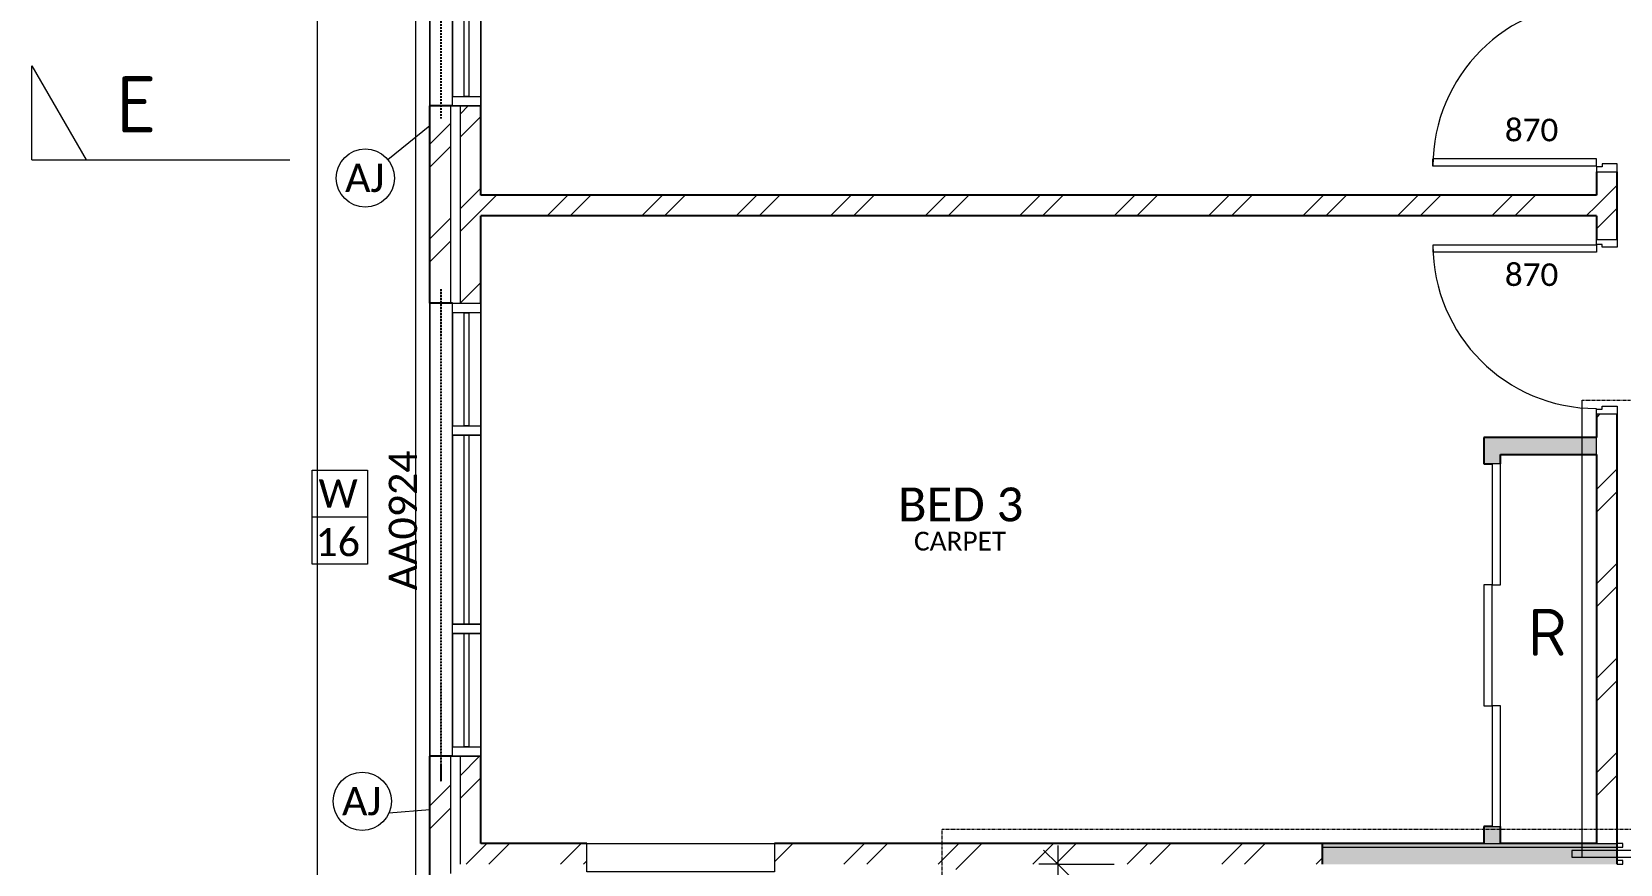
# Model space of a CAD drawing. Header units: millimetres. Extents: x 20072 to 46909, y 1130 to 33990.
# Drawn here: x 25855 to 34312, y 18109 to 22539 of the extents above; entities that cross this region are included whole.
import ezdxf

# ---------------------------------------------------------------- set-up
doc = ezdxf.new("R2010")
doc.units = ezdxf.units.MM
for name, pattern in [('Dash 2_5mm', [5, 2.5, -2.5]), ('Dash Dot 3_8_', [15.875, 9.525, -3.175, 0, -3.175]), ('Overhead', [3.96875, 2.38125, -1.5875])]:
    doc.linetypes.add(name, pattern=pattern)
for name, color, linetype, lineweight in [('A-ANNO-DIMS', 211, 'Continuous', 9), ('A-ANNO-DIMS-100', 211, 'Continuous', 9), ('A-AREA-IDEN', 2, 'Continuous', 9), ('A-DETL', 90, 'Continuous', 9), ('A-DETL-THIN', 151, 'Continuous', 9), ('A-DOOR', 31, 'Continuous', 9), ('A-DOOR-FRAM', 31, 'Continuous', 18), ('A-DOOR-IDEN', 31, 'Continuous', 9), ('A-DOOR-OPNG', 31, 'Continuous', 9), ('A-FLOR-OVHD', 1, 'Overhead', 9), ('A-GLAZ', 151, 'Continuous', 9), ('A-GLAZ-IDEN', 152, 'Continuous', 9), ('A-WALL', 113, 'Continuous', 9), ('A-WALL-PATT', 111, 'Continuous', 25), ('G-ANNO-SYMB', 111, 'Continuous', 9), ('G-ANNO-TEXT', 231, 'Continuous', 9), ('I-WALL', 2, 'Continuous', 9)]:
    doc.layers.add(name, color=color, linetype=linetype, lineweight=lineweight)
doc.styles.add('Calibri Light', font='calibril.ttf', dxfattribs={"height": 100})
doc.styles.add('Calibri_1', font='calibri.ttf', dxfattribs={"height": 150})
doc.styles.add('Calibri_2', font='calibri.ttf', dxfattribs={"height": 180})
doc.styles.add('Calibri_3', font='calibri.ttf', dxfattribs={"height": 120})
doc.styles.add('ISOCPEUR_1', font='ISOCPEUR.ttf', dxfattribs={"height": 250})
doc.styles.add('ISOCPEUR_2', font='ISOCPEUR.ttf', dxfattribs={"height": 300})
doc.dimstyles.new('1_5mm_Calibri_PINK_1', dxfattribs={"dimscale": 304.8, "dimtxt": 176.602264, "dimasz": 0.492126, "dimexe": 0.328084, "dimexo": 0.0625, "dimgap": 0, "dimtad": 1, "dimdec": 0, "dimzin": 0, "dimdsep": 46, "dimtxsty": 'Calibri_1', "dimblk1": 'OBLIQUE', "dimblk2": 'OBLIQUE', "dimsah": 1, "dimcen": 0.09, "dimdle": 0.328084, "dimazin": 0, "dimtfac": 1, "dimtdec": 4, "dimtix": 1, "dimtmove": 2, "dimatfit": 3, "dimfxl": 0.984252, "dimfxlon": 1, "dimtvp": 1, "dimtolj": 1, "dimtzin": 0, "dimarcsym": 2})
pattern_1 = [(45, (0, 0), (-251.4472, 251.4472), []), (45, (0, 381), (-251.4472, 251.4472), [])]

# ---------------------------------------------------------------- blocks, each defined once
blk = doc.blocks.new('Cavity slider - 1470CSD-2600546-2_ MID GROUND FLOOR')
at = {"layer": 'A-DOOR'}
for p, q in [((315, 3.9), (-1095, 3.9)), ((-1095, 3.9), (-1095, -31.1)), ((-855, -68.6), (-855, 41.4)), ((315, -31.1), (315, 3.9)), ((-1095, -31.1), (315, -31.1))]:
    blk.add_line(p, q, dxfattribs=at)
at = {"layer": 'A-DOOR', "lineweight": 18}
blk.add_line((615, -68.6), (575, -68.6), dxfattribs=at)
at = {"layer": 'A-DOOR-FRAM'}
for p, q in [((-825, 41.4), (-855, 41.4)), ((-855, 41.4), (-855, 21.4)), ((-855, 21.4), (-825, 21.4)), ((-825, 21.4), (-825, 41.4)), ((615, 41.4), (575, 41.4)), ((575, 41.4), (575, -68.6)), ((615, -68.6), (615, 41.4)), ((-825, -48.6), (-855, -48.6)), ((-855, -48.6), (-855, -68.6)), ((-855, -68.6), (-825, -68.6)), ((-825, -68.6), (-825, -48.6)), ((575, -68.6), (615, -68.6))]:
    blk.add_line(p, q, dxfattribs=at)
blk = doc.blocks.new('3 panel robe door _stretchable_ - 2400-2341026-2_ MID GROUND FLOOR')
at = {"layer": 'A-DOOR', "lineweight": 18}
for p, q in [((-329.9, 45), (-973.2, 45)), ((-973.2, 45), (-973.2, 0)), ((-973.2, 0), (-329.9, 0)), ((-329.9, 0), (-329.9, 45)), ((313.5, 0), (-329.9, 0)), ((-329.9, 0), (-329.9, -45)), ((956.8, 45), (313.5, 45)), ((313.5, 45), (313.5, 0)), ((313.5, -45), (313.5, 0)), ((313.5, 0), (956.8, 0)), ((956.8, 0), (956.8, 45)), ((-329.9, -45), (313.5, -45))]:
    blk.add_line(p, q, dxfattribs=at)
blk = doc.blocks.new('Single - Timber Frame  - 870x2400-2599487-2_ MID GROUND FLOOR')
at = {"layer": 'A-DOOR'}
for p, q in [((435, 925), (397, 925)), ((397, 55), (397, 925)), ((435, 55), (435, 925)), ((435, 55), (397, 55))]:
    blk.add_line(p, q, dxfattribs=at)
at = {"layer": 'A-DOOR-FRAM'}
for p, q in [((-465, 55), (-438, 55)), ((-465, -55), (-465, 55)), ((-438, 55), (-438, 25)), ((-438, 25), (-423, 25)), ((-423, 25), (-423, -55)), ((423, 25), (438, 25)), ((423, -55), (423, 25)), ((438, 55), (465, 55)), ((438, 25), (438, 55)), ((465, 55), (465, -55)), ((-423, -55), (-465, -55)), ((465, -55), (423, -55))]:
    blk.add_line(p, q, dxfattribs=at)
at = {"layer": 'A-DOOR-OPNG'}
blk.add_arc((435, 55), 870, 90, 180, dxfattribs=at)
blk = doc.blocks.new('Single - Timber Frame  - 870x2400-2599501-2_ MID GROUND FLOOR')
at = {"layer": 'A-DOOR'}
for p, q in [((397, -55), (397, -925)), ((435, -55), (397, -55)), ((435, -55), (435, -925)), ((435, -925), (397, -925))]:
    blk.add_line(p, q, dxfattribs=at)
at = {"layer": 'A-DOOR-FRAM'}
for p, q in [((-423, 55), (-465, 55)), ((-465, 55), (-465, -55)), ((-423, -25), (-423, 55)), ((465, 55), (423, 55)), ((423, 55), (423, -25)), ((465, -55), (465, 55)), ((-465, -55), (-438, -55)), ((-438, -55), (-438, -25)), ((-438, -25), (-423, -25)), ((423, -25), (438, -25)), ((438, -25), (438, -55)), ((438, -55), (465, -55))]:
    blk.add_line(p, q, dxfattribs=at)
at = {"layer": 'A-DOOR-OPNG'}
blk.add_arc((435, -55), 870, 180, 270, dxfattribs=at)
blk = doc.blocks.new('F_AA 0606 - 1509_1 PANEL_ - AA1410 SP-2099797-2_ MID GROUND FLOOR')
at = {"layer": 'A-GLAZ'}
for p, q in [((-500, 15), (500, 15)), ((-500, -135), (-500, 15)), ((500, 15), (500, -135)), ((500, -135), (-500, -135))]:
    blk.add_line(p, q, dxfattribs=at)
blk = doc.blocks.new('AS_AA 0622 - 1527_3 PANEL HORIZONTAL_ - AA0924-2012006-2_ MID GROUND FLOOR')
at = {"layer": 'A-DETL-THIN'}
for p, q in [((-1085, -135), (-1085, 135)), ((-1085, -135), (-1085, 135)), ((-1085, 135), (1325, 135)), ((1325, 135), (-1085, 135)), ((-1085, 135), (-1035, 135)), ((-1085, -15), (-1085, 135)), ((-1085, -15), (-1085, 135)), ((-1085, 135), (1325, 135)), ((-1035, 135), (-1035, -15)), ((-1035, 135), (-1035, -15)), ((-432.5, 135), (-1035, 135)), ((-432.5, 135), (-382.5, 135)), ((-432.5, -15), (-432.5, 135)), ((-432.5, -15), (-432.5, 135)), ((-382.5, 135), (-382.5, -15)), ((-382.5, -15), (-382.5, 135)), ((622.5, 135), (-382.5, 135)), ((622.5, 135), (672.5, 135)), ((622.5, -15), (622.5, 135)), ((622.5, 135), (622.5, -15)), ((672.5, 135), (672.5, -15)), ((672.5, -15), (672.5, 135)), ((1275, 135), (672.5, 135)), ((1275, 135), (1325, 135)), ((1275, -15), (1275, 135)), ((1275, -15), (1275, 135)), ((1325, -135), (1325, 135)), ((1325, -135), (1325, 135)), ((1325, 135), (1325, -15)), ((1325, -15), (1325, 135)), ((-1035, 72.5), (-432.5, 72.5)), ((-1035, 47.5), (-1035, 72.5)), ((-1035, 47.5), (-1035, 72.5)), ((-1035, 72.5), (-432.5, 72.5)), ((-432.5, 47.5), (-1035, 47.5)), ((-432.5, 47.5), (-1035, 47.5)), ((-432.5, 72.5), (-432.5, 47.5)), ((-432.5, 47.5), (-432.5, 72.5)), ((-382.5, 72.5), (622.5, 72.5)), ((-382.5, 47.5), (-382.5, 72.5)), ((-382.5, 47.5), (-382.5, 72.5)), ((-382.5, 72.5), (622.5, 72.5)), ((622.5, 47.5), (-382.5, 47.5)), ((622.5, 47.5), (-382.5, 47.5)), ((622.5, 72.5), (622.5, 47.5)), ((622.5, 72.5), (622.5, 47.5)), ((672.5, 72.5), (1275, 72.5)), ((672.5, 47.5), (672.5, 72.5)), ((672.5, 72.5), (672.5, 47.5)), ((672.5, 72.5), (1275, 72.5)), ((1275, 47.5), (672.5, 47.5)), ((1275, 47.5), (672.5, 47.5)), ((1275, 72.5), (1275, 47.5)), ((1275, 47.5), (1275, 72.5)), ((-1035, -15), (-1085, -15)), ((1325, -15), (-1085, -15)), ((-1035, -15), (-432.5, -15)), ((-382.5, -15), (-432.5, -15)), ((-382.5, -15), (622.5, -15)), ((672.5, -15), (622.5, -15)), ((672.5, -15), (1275, -15)), ((1325, -15), (1275, -15)), ((1325, -135), (-1085, -135)), ((-1085, -135), (1325, -135))]:
    blk.add_line(p, q, dxfattribs=at)
blk = doc.blocks.new('Window Tag_CB left_BRICK_ - Window Tag_CB left 2-2134460-2_ MID GROUND FLOOR')
at = {"layer": 'A-GLAZ-IDEN'}
for p, q in [((-1.371, 2.651), (1.576, 2.651)), ((-1.371, -2.349), (-1.371, 2.651)), ((1.576, 2.651), (1.576, -2.349)), ((1.576, 0.151), (-1.371, 0.151)), ((1.576, -2.349), (-1.371, -2.349))]:
    blk.add_line(p, q, dxfattribs=at)
blk = doc.blocks.new('Section - Atria Section Head - Head-1417895-2_ MID GROUND FLOOR')
at = {"layer": 'G-ANNO-SYMB'}
for p, q in [((-12, 5), (-9.113, 0)), ((-12, 0), (-12, 5)), ((-12, 0), (0, 0))]:
    blk.add_line(p, q, dxfattribs=at)
blk = doc.blocks.new('DIMBLOCK134-2_ MID GROUND FLOOR')
at = {"layer": 'A-ANNO-DIMS-100'}
for p, q in [((31317.7, 18109.5), (31242.7, 18184.5)), ((31317.7, 18209.5), (31317.7, 15479.5)), ((31317.7, 18109.5), (31217.7, 18109.5)), ((31317.7, 18109.5), (31392.7, 18034.5)), ((31317.7, 18109.5), (31617.7, 18109.5)), ((31317.7, 15579.5), (31242.7, 15654.5)), ((31317.7, 15579.5), (31217.7, 15579.5)), ((31317.7, 15579.5), (31392.7, 15504.5)), ((31317.7, 15579.5), (31617.7, 15579.5))]:
    blk.add_line(p, q, dxfattribs=at)
at = {"layer": 'A-ANNO-DIMS-100', "color": 0, "insert": (31109.8, 16483.4), "char_height": 150, "width": 583.656, "attachment_point": 1, "rotation": 90, "line_spacing_factor": 1.158048, "style": 'Calibri_1'}
blk.add_mtext('2530', dxfattribs=at)
blk = doc.blocks.new('_Oblique')
at = {"color": 0, "linetype": 'ByBlock', "lineweight": -2}
blk.add_line((-0.5, -0.5), (0.5, 0.5), dxfattribs=at)

msp = doc.modelspace()

# ---------------------------------------------------------------- hatches: boundary and pattern name
at = {"layer": 'A-WALL-PATT', "lineweight": 9}
h = msp.add_hatch(dxfattribs=at)
h.set_pattern_fill('FP_1', color=256, style=0, pattern_type=2)
h.set_pattern_definition(pattern_1)
h.paths.add_polyline_path([(28085.4, 17949.5), (28085.4, 18549), (27975.4, 18549), (27975.4, 17949.5)])
h.paths.add_polyline_path([(27975.4, 24785.1), (28085.4, 24785.1), (28085.4, 25299.5), (27975.4, 25299.5)])
h = msp.add_hatch(dxfattribs=at)
h.set_pattern_fill('FP_1', color=256, style=0, pattern_type=2)
h.set_pattern_definition(pattern_1)
h.paths.add_polyline_path([(28245.4, 18109.5), (28245.4, 18549), (28135.4, 18549), (28135.4, 18109.5)])
h.paths.add_polyline_path([(28135.4, 24785.1), (28245.4, 24785.1), (28245.4, 25139.5), (28135.4, 25139.5)])
h = msp.add_hatch(dxfattribs=at)
h.set_pattern_fill('FP_1', color=256, style=0, pattern_type=2)
h.set_pattern_definition(pattern_1)
h.paths.add_polyline_path([(34295.4, 18219.5), (34295.4, 20504.5), (34185.4, 20504.5), (34185.4, 18219.5), (34276.9, 18219.5)])
h.paths.add_polyline_path([(34185.4, 21434.5), (34295.4, 21434.5), (34295.4, 21794.5), (34185.4, 21794.5), (34185.4, 21559.5)])
h.paths.add_polyline_path([(34295.4, 22724.5), (34295.4, 25029.5), (34185.4, 25029.5), (34185.4, 22724.5), (34276.9, 22724.5)])
h = msp.add_hatch(dxfattribs=at)
h.set_pattern_fill('FP_1', color=256, style=0, pattern_type=2)
h.set_pattern_definition(pattern_1)
h.paths.add_polyline_path([(28085.4, 18549), (28085.4, 18684.5), (27975.4, 18684.5), (27975.4, 18549)])
h.paths.add_polyline_path([(27975.4, 21094.5), (28085.4, 21094.5), (28085.4, 22144.5), (27975.4, 22144.5)])
h.paths.add_polyline_path([(28085.4, 24554.5), (28085.4, 24785.1), (27975.4, 24785.1), (27975.4, 24554.5)])
h = msp.add_hatch(dxfattribs=at)
h.set_pattern_fill('FP_1', color=256, style=0, pattern_type=2)
h.set_pattern_definition(pattern_1)
h.paths.add_polyline_path([(28245.4, 18549), (28245.4, 18684.5), (28135.4, 18684.5), (28135.4, 18549)])
h.paths.add_polyline_path([(28135.4, 21094.5), (28245.4, 21094.5), (28245.4, 22144.5), (28135.4, 22144.5)])
h.paths.add_polyline_path([(28135.4, 24554.5), (28245.4, 24554.5), (28245.4, 24785.1), (28135.4, 24785.1), (28135.4, 24697.3)])
h = msp.add_hatch(dxfattribs=at)
h.set_pattern_fill('FP_1', color=256, style=0, pattern_type=2)
h.set_pattern_definition(pattern_1)
h.paths.add_polyline_path([(28404.7, 21559.5), (28404.7, 21669.5), (28245.4, 21669.5), (28245.4, 21559.5)])
h = msp.add_hatch(dxfattribs=at)
h.set_pattern_fill('FP_1', color=256, style=0, pattern_type=2)
h.set_pattern_definition(pattern_1)
h.paths.add_polyline_path([(34185.4, 21559.5), (34185.4, 21669.5), (28404.7, 21669.5), (28404.7, 21559.5), (28621.4, 21559.5)])
h = msp.add_hatch(color=256, dxfattribs=at)
h.paths.add_polyline_path([(33585.4, 18219.5), (33675.4, 18219.5), (33675.4, 18309.5), (33585.4, 18309.5)])
h.paths.add_polyline_path([(33630.4, 20239.5), (33675.4, 20239.5), (33675.4, 20379.5), (33585.4, 20379.5), (33585.4, 20239.5)])
msp.add_hatch(color=256, dxfattribs=at).paths.add_polyline_path([(34185.4, 20289.5), (34185.4, 20379.5), (33675.4, 20379.5), (33675.4, 20289.5)])
h = msp.add_hatch(dxfattribs=at)
h.set_pattern_fill('FP_1', color=256, style=0, pattern_type=2)
h.set_pattern_definition(pattern_1)
h.paths.add_polyline_path([(30885.4, 18109.5), (30885.4, 18219.5), (29810.4, 18219.5), (29810.4, 18109.5), (30775.4, 18109.5)])
h.paths.add_polyline_path([(28621.4, 18109.5), (28810.4, 18109.5), (28810.4, 18219.5), (28245.4, 18219.5), (28245.4, 18109.5)])
h = msp.add_hatch(dxfattribs=at)
h.set_pattern_fill('FP_1', color=256, style=0, pattern_type=2)
h.set_pattern_definition(pattern_1)
h.paths.add_polyline_path([(32725.4, 18109.5), (32725.4, 18219.5), (30885.4, 18219.5), (30885.4, 18109.5), (31449.2, 18109.5)])
h = msp.add_hatch(dxfattribs=at)
h.set_pattern_fill('FP_1', color=256, style=0, pattern_type=2)
h.set_pattern_definition(pattern_1)
h.paths.add_polyline_path([(30885.4, 15469.5), (30885.4, 15914.5), (30775.4, 15914.5), (30775.4, 15469.5)])
h.paths.add_polyline_path([(30775.4, 17724.5), (30885.4, 17724.5), (30885.4, 18109.5), (30775.4, 18109.5), (30775.4, 17949.5)])
at = {"layer": 'I-WALL'}
for points in [[(34295.4, 18199.5), (34295.4, 18219.5), (32725.4, 18219.5), (32725.4, 18199.5), (34276.9, 18199.5)], [(32863, 18109.5), (34295.4, 18109.5), (34295.4, 18199.5), (32725.4, 18199.5), (32725.4, 18109.5), (32795.4, 18109.5)]]:
    msp.add_hatch(color=254, dxfattribs=at).paths.add_polyline_path(points)

# ---------------------------------------------------------------- linework, layer by layer
at = {"layer": 'A-DETL', "linetype": 'Dash Dot 3_8_', "lineweight": 25}
for p, q in [((28033.4, 24657.6), (28033.4, 22077.6)), ((28033.4, 21169), (28033.4, 18549))]:
    msp.add_line(p, q, dxfattribs=at)
at = {"layer": 'A-DETL'}
for p, q in [((27975.4, 22039.5), (27751.8, 21858.5)), ((27975.4, 18399.5), (27755.9, 18380.3))]:
    msp.add_line(p, q, dxfattribs=at)
at = {"layer": 'A-DETL', "linetype": 'Dash 2_5mm'}
for p, q in [((34110.4, 20579.5), (38960.4, 20579.5)), ((30700.4, 18294.5), (30700.4, 8964.5)), ((35950.4, 18294.5), (30700.4, 18294.5))]:
    msp.add_line(p, q, dxfattribs=at)
at = {"layer": 'A-DETL'}
for centre in [(27631.3, 21761.1), (27614.8, 18444.2)]:
    msp.add_circle(centre, 155, dxfattribs=at)
at = {"layer": 'A-FLOR-OVHD'}
for p, q in [((27375.4, 25899.5), (27375.4, 17949.5)), ((34110.4, 18149.1), (34110.4, 20579.5)), ((34295.4, 20394.5), (34295.4, 18149.1))]:
    msp.add_line(p, q, dxfattribs=at)
at = {"layer": 'A-WALL'}
for p, q in [((27900.4, 18042), (27900.4, 28374.5)), ((27975.4, 22144.5), (27975.4, 24554.5)), ((28085.4, 22144.5), (28085.4, 21094.5)), ((28135.4, 22144.5), (28135.4, 21094.5)), ((27975.4, 18684.5), (27975.4, 21094.5)), ((34185.4, 20289.5), (34185.4, 20379.5)), ((28085.4, 18684.5), (28085.4, 18059.5)), ((28135.4, 18684.5), (28135.4, 18109.5)), ((32725.4, 18199.5), (34295.4, 18199.5)), ((33585.4, 18219.5), (33675.4, 18219.5)), ((34185.4, 18219.5), (34295.4, 18219.5))]:
    msp.add_line(p, q, dxfattribs=at)
at = {"layer": 'A-WALL', "lineweight": 25}
for p, q in [((28095.4, 22144.5), (27975.4, 22144.5)), ((27975.4, 21094.5), (27975.4, 22144.5)), ((28245.4, 21669.5), (28245.4, 22144.5)), ((34185.4, 21794.5), (34185.4, 21669.5)), ((34295.4, 21434.5), (34295.4, 21794.5)), ((34185.4, 21669.5), (28245.4, 21669.5)), ((28245.4, 21094.5), (28245.4, 21559.5)), ((34185.4, 21559.5), (28245.4, 21559.5)), ((34185.4, 21559.5), (34185.4, 21434.5)), ((28095.4, 21094.5), (27975.4, 21094.5)), ((34185.4, 20504.5), (34185.4, 20379.5)), ((34295.4, 18219.5), (34295.4, 20504.5)), ((34185.4, 20289.5), (34185.4, 18219.5)), ((28095.4, 18684.5), (27975.4, 18684.5)), ((27975.4, 17949.5), (27975.4, 18684.5)), ((28245.4, 18219.5), (28245.4, 18684.5)), ((28810.4, 18219.5), (28245.4, 18219.5)), ((32725.4, 18219.5), (29810.4, 18219.5))]:
    msp.add_line(p, q, dxfattribs=at)
at = {"layer": 'G-ANNO-SYMB'}
msp.add_line((27055.5, 21858.3), (27228.9, 21858.3), dxfattribs=at)
at = {"layer": 'I-WALL', "lineweight": 25}
for p, q in [((34185.4, 20379.5), (33585.4, 20379.5)), ((33585.4, 20379.5), (33585.4, 20239.5)), ((33585.4, 20239.5), (33630.4, 20239.5)), ((33675.4, 20289.5), (34185.4, 20289.5)), ((33675.4, 20239.5), (33675.4, 20289.5)), ((33585.4, 18309.5), (33585.4, 18219.5)), ((33630.4, 18309.5), (33585.4, 18309.5)), ((33675.4, 18219.5), (33675.4, 18309.5)), ((33585.4, 18219.5), (32725.4, 18219.5)), ((32725.4, 18219.5), (32725.4, 18109.5)), ((34185.4, 18219.5), (33675.4, 18219.5)), ((34295.4, 18109.5), (34295.4, 18219.5))]:
    msp.add_line(p, q, dxfattribs=at)

# ---------------------------------------------------------------- block references
at = {"layer": 'A-DETL-THIN', "rotation": 269.9999999999999}
for p in [(28110.4, 23469.5), (28110.4, 20009.5)]:
    msp.add_blockref('AS_AA 0622 - 1527_3 PANEL HORIZONTAL_ - AA0924-2012006-2_ MID GROUND FLOOR', p, dxfattribs=at)
at = {"layer": 'A-DOOR'}
for name, p, rotation in [('Single - Timber Frame  - 870x2400-2599501-2_ MID GROUND FLOOR', (34240.4, 22259.5), 269.9999999999999), ('Single - Timber Frame  - 870x2400-2599487-2_ MID GROUND FLOOR', (34240.4, 20969.5), 89.99999999999989), ('3 panel robe door _stretchable_ - 2400-2341026-2_ MID GROUND FLOOR', (33630.4, 19266.3), 270.0000000000001)]:
    msp.add_blockref(name, p, dxfattribs=dict(at, rotation=rotation))
msp.add_blockref('Cavity slider - 1470CSD-2600546-2_ MID GROUND FLOOR', (35150.4, 18178.1), dxfattribs=at)
at = {"layer": 'A-GLAZ', "rotation": 180}
msp.add_blockref('F_AA 0606 - 1509_1 PANEL_ - AA1410 SP-2099797-2_ MID GROUND FLOOR', (29310.4, 18084.5), dxfattribs=at)
at = {"layer": 'A-GLAZ-IDEN', "xscale": 99.99999999999993, "yscale": 99.99999999999993, "zscale": 99.99999999999993}
msp.add_blockref('Window Tag_CB left_BRICK_ - Window Tag_CB left 2-2134460-2_ MID GROUND FLOOR', (27484.7, 19940.6), dxfattribs=at)
at = {"layer": 'G-ANNO-SYMB', "xscale": 99.99999999999993, "yscale": 99.99999999999993, "zscale": 99.99999999999993}
msp.add_blockref('Section - Atria Section Head - Head-1417895-2_ MID GROUND FLOOR', (27055.5, 21858.3), dxfattribs=at)

# ---------------------------------------------------------------- texts
at = {"layer": 'A-AREA-IDEN', "attachment_point": 1}
for s, insert, char_height, width, style in [('BED 3', (30466.5, 20114.1), 180, 817.721, 'Calibri_2'), ('CARPET', (30552.5, 19878.8), 100, 609.282, 'Calibri Light'), ('R', (33820.9, 19468.9), 250, 240.506, 'ISOCPEUR_1')]:
    msp.add_mtext(s, dxfattribs=dict(at, insert=insert, char_height=char_height, width=width, style=style))
at = {"layer": 'A-DOOR-IDEN', "char_height": 120, "width": 360.759, "attachment_point": 1, "style": 'Calibri_3'}
for insert in [(33698.1, 22076.7), (33698.1, 21306.8)]:
    msp.add_mtext('870', dxfattribs=dict(at, insert=insert))
at = {"layer": 'A-GLAZ-IDEN', "insert": (27756.2, 19566.9), "char_height": 150, "width": 945.991, "attachment_point": 1, "rotation": 90, "style": 'Calibri_1'}
msp.add_mtext('AA0924', dxfattribs=at)
at = {"layer": 'A-GLAZ-IDEN', "char_height": 150, "attachment_point": 1, "style": 'Calibri_1'}
for s, insert, width in [('W', (27382.5, 20156.9), 264.557), ('16', (27366, 19898.9), 304.641)]:
    msp.add_mtext(s, dxfattribs=dict(at, insert=insert, width=width))
at = {"layer": 'G-ANNO-TEXT', "color": 140, "char_height": 150, "width": 264.557, "attachment_point": 1, "style": 'Calibri_1'}
for insert in [(27523.6, 21837.2), (27507.1, 18520.3)]:
    msp.add_mtext('AJ', dxfattribs=dict(at, insert=insert))

# ---------------------------------------------------------------- dimensions: what is measured, and where the dimension line sits
at = {"layer": 'A-ANNO-DIMS'}
dim = msp.add_linear_dim(base=(31317.7, 15579.5), p1=(31617.7, 18109.5), p2=(31617.7, 15579.5), angle=90, dimstyle='1_5mm_Calibri_PINK_1', override={"dimpost": '<>', "dimfxl": 2530.000001}, dxfattribs=at)
dim.commit()
dim.dimension.update_dxf_attribs({"geometry": 'DIMBLOCK134-2_ MID GROUND FLOOR', "text_midpoint": (31209.8, 16775.2), "dimtype": 160, "text_rotation": 90})

# ---------------------------------------------------------------- next in the draw order: texts
at = {"layer": 'G-ANNO-SYMB', "insert": (26304.6, 22302.7), "char_height": 300, "width": 248.523, "attachment_point": 1, "style": 'ISOCPEUR_2', "bg_fill": 3, "box_fill_scale": 1.25, "bg_fill_color": 9, "bg_fill_true_color": 13158600, "bg_fill_transparency": 0}
msp.add_mtext('E', dxfattribs=at)

doc.saveas('drawing.dxf')
